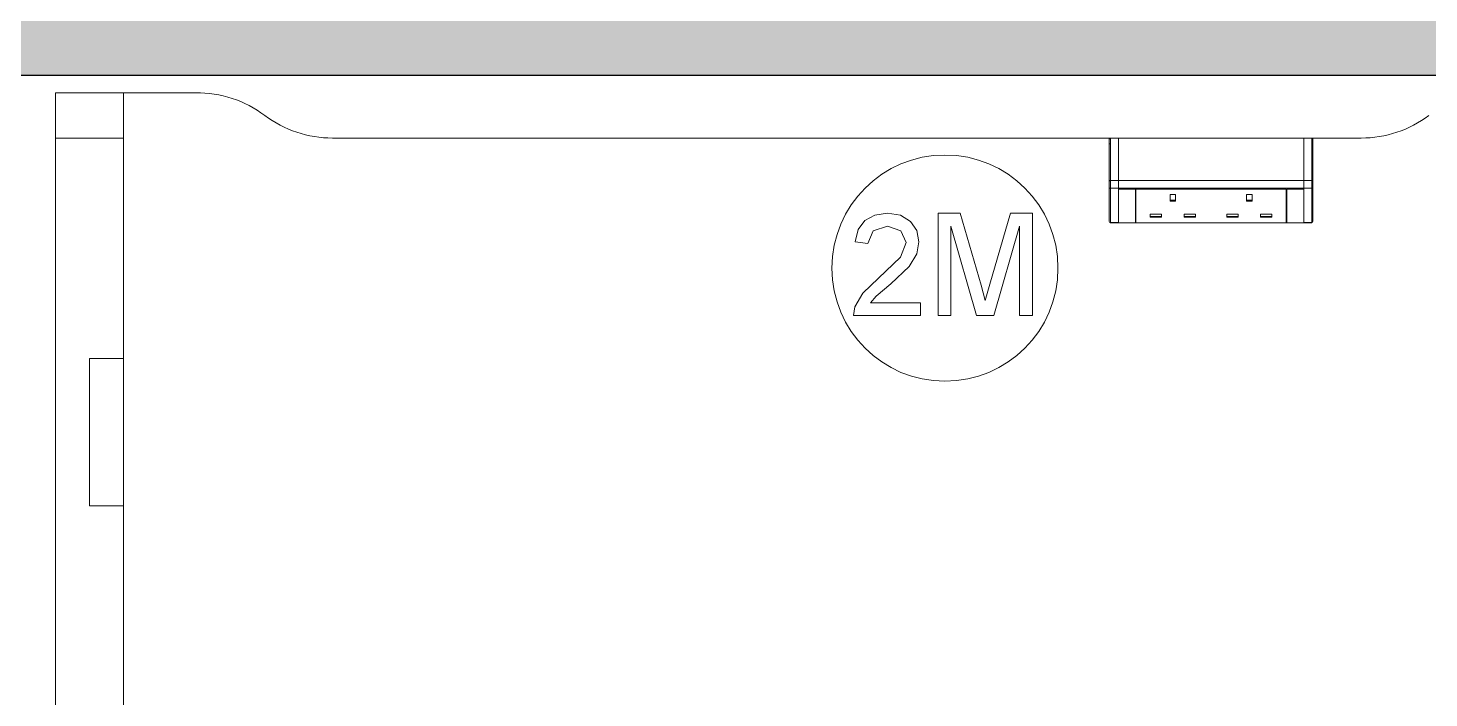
# Model space of a CAD drawing. Header units: millimetres. Extents: x 155927 to 295199, y -4084 to 97293.
# Drawn here: x 163821 to 165061, y 23682 to 24274 of the extents above; entities that cross this region are included whole.
import ezdxf

# ---------------------------------------------------------------- set-up
doc = ezdxf.new("R2010")
doc.units = ezdxf.units.MM
doc.header["$MEASUREMENT"] = 0
for name, color, linetype, lineweight in [('A-WALL-PATT', 7, 'CONTINUOUS', 9), ('I-FURN', 8, 'CONTINUOUS', 9), ('I-WALL', 7, 'CONTINUOUS', 9)]:
    doc.layers.add(name, color=color, linetype=linetype, lineweight=lineweight)

msp = doc.modelspace()

# ---------------------------------------------------------------- hatches: boundary and pattern name
at = {"layer": 'A-WALL-PATT'}
msp.add_hatch(color=256, dxfattribs=at).paths.add_polyline_path([(169500.8, 24232.6), (169500.8, 24334.6), (163796.8, 24334.6), (163796.8, 24232.6), (169143.3, 24232.6)], flags=0)

# ---------------------------------------------------------------- linework, layer by layer
at = {"layer": 'I-FURN'}
for p, q in [((163845.7, 23416.9), (163845.7, 24216.9)), ((163845.7, 24216.9), (163845.7, 24176.9)), ((163845.7, 24216.9), (163905.7, 24216.9)), ((163845.7, 24216.9), (163905.7, 24216.9)), ((163845.7, 24216.9), (163845.7, 23416.9)), ((163969.6, 24216.9), (163845.7, 24216.9)), ((163845.7, 24216.9), (163969.6, 24216.9)), ((163845.7, 23416.9), (163845.7, 24216.9)), ((163905.7, 24176.9), (163905.7, 24216.9)), ((163905.7, 24216.9), (163905.7, 23981.9)), ((163845.7, 24176.9), (163845.7, 23456.9)), ((163845.7, 24176.9), (163905.7, 24176.9)), ((163845.7, 24176.9), (163905.7, 24176.9)), ((163905.7, 23456.9), (163905.7, 24176.9)), ((164778.9, 24176.9), (164090.7, 24176.9)), ((164090.7, 24176.9), (164778.9, 24176.9)), ((164777.9, 24171.9), (164777.9, 24175.9)), ((164777.9, 24175.9), (164777.9, 24138.9)), ((164777.9, 24171.9), (164778.9, 24171.9)), ((164777.9, 24133.3), (164777.9, 24171.9)), ((164785.9, 24176.9), (164778.9, 24176.9)), ((164778.9, 24139.4), (164778.9, 24176.9)), ((164778.9, 24176.9), (164785.9, 24176.9)), ((164785.9, 24139.4), (164785.9, 24176.9)), ((164949.9, 24176.9), (164786, 24176.9)), ((164786, 24176.9), (164949.9, 24176.9)), ((164786, 24176.9), (164786, 24139.4)), ((164949.9, 24139.4), (164949.9, 24176.9)), ((164957, 24176.9), (164950, 24176.9)), ((164957, 24176.9), (164950, 24176.9)), ((164950, 24176.9), (164950, 24139.4)), ((165000.7, 24176.9), (164957, 24176.9)), ((164957, 24176.9), (165000.7, 24176.9)), ((164957, 24176.9), (164957, 24139.4)), ((164957, 24171.9), (164958, 24171.9)), ((164958, 24175.9), (164958, 24175.9)), ((164958, 24138.9), (164958, 24175.9)), ((164958, 24175.9), (164958, 24171.9)), ((164958, 24171.9), (164958, 24133.3)), ((164777.9, 24138.9), (164777.9, 24133.3)), ((164777.9, 24133.3), (164777.9, 24103)), ((164777.9, 24133.3), (164777.9, 24103)), ((164778.9, 24132.5), (164778.9, 24139.4)), ((164778.9, 24139.4), (164785.9, 24139.4)), ((164778.9, 24102.2), (164778.9, 24132.5)), ((164778.9, 24132.5), (164785.9, 24132.5)), ((164785.9, 24132.5), (164785.9, 24139.4)), ((164785.9, 24102.2), (164785.9, 24132.5)), ((164786, 24139.4), (164949.9, 24139.4)), ((164786, 24139.4), (164786, 24132.5)), ((164786, 24132.5), (164949.9, 24132.5)), ((164786, 24131.9), (164786, 24132.5)), ((164949.9, 24132.5), (164949.9, 24139.4)), ((164949.9, 24132.5), (164949.9, 24131.9)), ((164957, 24139.4), (164950, 24139.4)), ((164950, 24139.4), (164950, 24132.5)), ((164950, 24131.7), (164950, 24134.1)), ((164957, 24132.5), (164950, 24132.5)), ((164950, 24132.5), (164950, 24102.2)), ((164957, 24139.4), (164957, 24132.5)), ((164957, 24132.5), (164957, 24102.2)), ((164958, 24133.3), (164958, 24138.9)), ((164958, 24103), (164958, 24133.3)), ((164958, 24103), (164958, 24133.3)), ((164801, 24131.9), (164786, 24131.9)), ((164786, 24131.7), (164801, 24131.7)), ((164786, 24101.8), (164786, 24131.7)), ((164801, 24131.7), (164801, 24101.8)), ((164934.5, 24131.9), (164801.5, 24131.9)), ((164801.5, 24131.7), (164934.5, 24131.7)), ((164801.5, 24101.8), (164801.5, 24131.7)), ((164836.6, 24126.9), (164831.6, 24126.9)), ((164831.6, 24126.9), (164831.6, 24121.2)), ((164831.6, 24121.9), (164836.6, 24121.9)), ((164831.6, 24121.2), (164836.6, 24121.2)), ((164836.6, 24121.2), (164836.6, 24126.9)), ((164899.3, 24121.2), (164899.3, 24126.9)), ((164899.3, 24126.9), (164904.3, 24126.9)), ((164899.3, 24121.9), (164904.3, 24121.9)), ((164899.3, 24121.2), (164904.3, 24121.2)), ((164904.3, 24121.2), (164904.3, 24126.9)), ((164934.5, 24101.8), (164934.5, 24131.7)), ((164949.9, 24131.9), (164935, 24131.9)), ((164935, 24131.7), (164950, 24131.7)), ((164935, 24101.8), (164935, 24131.7)), ((164950, 24131.7), (164950, 24101.8)), ((164570.5, 24108.8), (164561.7, 24103.9)), ((164581.8, 24110.4), (164570.5, 24108.8)), ((164593.3, 24108.6), (164581.8, 24110.4)), ((164602.1, 24103.2), (164593.3, 24108.6)), ((164645.9, 24110.4), (164626.5, 24110.4)), ((164626.5, 24110.4), (164626.5, 24020)), ((164664.4, 24046.7), (164645.9, 24110.4)), ((164690.4, 24110.4), (164672.2, 24047.8)), ((164709.8, 24110.4), (164690.4, 24110.4)), ((164709.8, 24020), (164709.8, 24110.4)), ((164814.1, 24106.9), (164814.1, 24109.7)), ((164814.1, 24109.7), (164824.1, 24109.7)), ((164814.1, 24107.6), (164824.1, 24107.6)), ((164824.1, 24106.9), (164824.1, 24109.7)), ((164844.1, 24106.9), (164844.1, 24109.7)), ((164844.1, 24109.7), (164854.1, 24109.7)), ((164844.1, 24107.6), (164854.1, 24107.6)), ((164854.1, 24106.9), (164854.1, 24109.7)), ((164881.8, 24106.9), (164881.8, 24109.7)), ((164881.8, 24109.7), (164891.8, 24109.7)), ((164881.8, 24107.6), (164891.8, 24107.6)), ((164891.8, 24106.9), (164891.8, 24109.7)), ((164911.8, 24106.9), (164911.8, 24109.7)), ((164911.8, 24109.7), (164921.8, 24109.7)), ((164911.8, 24107.6), (164921.8, 24107.6)), ((164921.8, 24106.9), (164921.8, 24109.7)), ((164555.7, 24095.9), (164553, 24085)), ((164561.7, 24103.9), (164555.7, 24095.9)), ((164564.3, 24083.6), (164569.1, 24095)), ((164569.1, 24095), (164581.6, 24099.1)), ((164581.6, 24099.1), (164593.6, 24094.9)), ((164593.6, 24094.9), (164598.2, 24084.5)), ((164607.7, 24095.1), (164602.1, 24103.2)), ((164609.5, 24085.2), (164607.7, 24095.1)), ((164637.8, 24020), (164637.8, 24099.1)), ((164637.8, 24099.1), (164660.5, 24020)), ((164675.8, 24020), (164698.5, 24099.1)), ((164698.5, 24099.1), (164698.5, 24020)), ((164778.1, 24102.4), (164778.1, 24102.4)), ((164778.9, 24102), (164778.9, 24102.2)), ((164778.9, 24102.2), (164785.9, 24102.2)), ((164778.9, 24102), (164785.9, 24102)), ((164778.9, 24102), (164785.9, 24102)), ((164785.9, 24102), (164778.9, 24102)), ((164785.9, 24102), (164785.9, 24102.2)), ((164786, 24102), (164949.9, 24102)), ((164801, 24101.8), (164786, 24101.8)), ((164801.5, 24102.2), (164801, 24102.2)), ((164934.5, 24101.8), (164801.5, 24101.8)), ((164814.1, 24106.9), (164824.1, 24106.9)), ((164844.1, 24106.9), (164854.1, 24106.9)), ((164881.8, 24106.9), (164891.8, 24106.9)), ((164911.8, 24106.9), (164921.8, 24106.9)), ((164935, 24102.2), (164934.5, 24102.2)), ((164950, 24101.8), (164935, 24101.8)), ((164957, 24102.2), (164950, 24102.2)), ((164950, 24102.2), (164950, 24102)), ((164950, 24102), (164957, 24102)), ((164950, 24102), (164957, 24102)), ((164950, 24102), (164957, 24102)), ((164957, 24102.2), (164957, 24102)), ((164957.8, 24102.4), (164957.8, 24102.4)), ((164553, 24085), (164564.3, 24083.6)), ((164598.2, 24084.5), (164593.3, 24071.7)), ((164607.5, 24074.5), (164609.5, 24085.2)), ((164593.3, 24071.7), (164573.8, 24052.9)), ((164600.8, 24063.4), (164607.5, 24074.5)), ((164584.6, 24047.9), (164600.8, 24063.4)), ((164573.8, 24052.9), (164559.7, 24039.8)), ((164571.6, 24037.1), (164584.6, 24047.9)), ((164668.1, 24033.4), (164664.4, 24046.7)), ((164672.2, 24047.8), (164668.1, 24033.4)), ((164559.7, 24039.8), (164552.8, 24027.8)), ((164566.5, 24031.3), (164571.6, 24037.1)), ((164552.8, 24027.8), (164551.6, 24020)), ((164610.9, 24031.3), (164566.5, 24031.3)), ((164610.9, 24020), (164610.9, 24031.3)), ((164551.6, 24020), (164610.9, 24020)), ((164626.5, 24020), (164637.8, 24020)), ((164660.5, 24020), (164675.8, 24020)), ((164698.5, 24020), (164709.8, 24020)), ((163875.7, 23851.9), (163875.7, 23981.9)), ((163875.7, 23981.9), (163905.7, 23981.9)), ((163875.7, 23981.9), (163905.7, 23981.9)), ((163875.7, 23981.9), (163875.7, 23851.9)), ((163905.7, 23981.9), (163905.7, 23851.9)), ((163875.7, 23851.9), (163905.7, 23851.9)), ((163905.7, 23851.9), (163875.7, 23851.9)), ((163905.7, 23851.9), (163905.7, 23416.9))]:
    msp.add_line(p, q, dxfattribs=at)
at = {"layer": 'I-FURN', "flags": 128}
for points in [[(164777.9, 24175.9), (164777.9, 24175.9), (164777.9, 24176), (164777.9, 24176), (164777.9, 24176.1), (164777.9, 24176.1), (164777.9, 24176.1), (164777.9, 24176.2), (164777.9, 24176.2), (164778, 24176.2), (164778, 24176.3), (164778, 24176.3), (164778, 24176.4), (164778, 24176.4), (164778, 24176.4), (164778.1, 24176.5), (164778.1, 24176.5), (164778.1, 24176.5), (164778.1, 24176.6), (164778.2, 24176.6), (164778.2, 24176.6), (164778.2, 24176.6), (164778.3, 24176.7), (164778.3, 24176.7), (164778.3, 24176.7), (164778.4, 24176.7), (164778.4, 24176.8), (164778.4, 24176.8), (164778.5, 24176.8), (164778.5, 24176.8), (164778.5, 24176.8), (164778.6, 24176.8), (164778.6, 24176.9), (164778.6, 24176.9), (164778.7, 24176.9), (164778.7, 24176.9), (164778.8, 24176.9), (164778.8, 24176.9), (164778.8, 24176.9), (164778.9, 24176.9), (164778.9, 24176.9)], [(164777.9, 24171.9), (164777.9, 24172.1), (164777.9, 24172.2), (164777.9, 24172.4), (164777.9, 24172.5), (164777.9, 24172.7), (164777.9, 24172.8), (164777.9, 24173), (164777.9, 24173.2), (164777.9, 24173.3), (164777.9, 24173.5), (164777.9, 24173.6), (164777.9, 24173.7), (164777.9, 24173.9), (164777.9, 24174), (164777.9, 24174.2), (164777.9, 24174.3), (164777.9, 24174.4), (164777.9, 24174.5), (164777.9, 24174.6), (164777.9, 24174.8), (164777.9, 24174.9), (164777.9, 24175), (164777.9, 24175.1), (164777.9, 24175.2), (164777.9, 24175.3), (164777.9, 24175.3), (164777.9, 24175.4), (164777.9, 24175.5), (164777.9, 24175.6), (164777.9, 24175.6), (164777.9, 24175.7), (164777.9, 24175.7), (164777.9, 24175.8), (164777.9, 24175.8), (164777.9, 24175.8), (164777.9, 24175.9), (164777.9, 24175.9), (164777.9, 24175.9), (164777.9, 24175.9)], [(164777.9, 24175.9), (164777.9, 24175.9), (164777.9, 24175.9)], [(164777.9, 24175.9), (164777.9, 24175.6), (164777.9, 24175.2), (164777.9, 24174.6), (164777.9, 24174), (164777.9, 24173.1), (164777.9, 24172.2), (164777.9, 24171.1), (164777.9, 24169.9), (164777.9, 24168.6), (164777.9, 24167.1), (164777.9, 24165.5), (164777.9, 24163.8), (164777.9, 24162), (164777.9, 24160.1), (164777.9, 24158), (164777.9, 24155.9), (164777.9, 24153.6), (164777.9, 24151.3), (164777.9, 24148.8), (164777.9, 24146.3), (164777.9, 24143.6), (164777.9, 24140.9), (164777.9, 24138.9)], [(164957, 24176.9), (164957.1, 24176.9), (164957.1, 24176.9), (164957.1, 24176.9), (164957.2, 24176.9), (164957.2, 24176.9), (164957.3, 24176.9), (164957.3, 24176.9), (164957.3, 24176.8), (164957.4, 24176.8), (164957.4, 24176.8), (164957.4, 24176.8), (164957.5, 24176.8), (164957.5, 24176.8), (164957.5, 24176.7), (164957.6, 24176.7), (164957.6, 24176.7), (164957.6, 24176.7), (164957.7, 24176.6), (164957.7, 24176.6), (164957.7, 24176.6), (164957.8, 24176.6), (164957.8, 24176.5), (164957.8, 24176.5), (164957.8, 24176.5), (164957.9, 24176.4), (164957.9, 24176.4), (164957.9, 24176.4), (164957.9, 24176.3), (164957.9, 24176.3), (164957.9, 24176.3), (164958, 24176.2), (164958, 24176.2), (164958, 24176.1), (164958, 24176.1), (164958, 24176.1), (164958, 24176), (164958, 24176), (164958, 24175.9), (164958, 24175.9), (164958, 24175.9)], [(164958, 24138.9), (164958, 24141.6), (164958, 24144.3), (164958, 24147), (164958, 24149.5), (164958, 24151.9), (164958, 24154.2), (164958, 24156.5), (164958, 24158.6), (164958, 24160.6), (164958, 24162.5), (164958, 24164.3), (164958, 24166), (164958, 24167.5), (164958, 24168.9), (164958, 24170.2), (164958, 24171.4), (164958, 24172.5), (164958, 24173.4), (164958, 24174.2), (164958, 24174.8), (164958, 24175.3), (164958, 24175.7), (164958, 24175.9)], [(164958, 24175.9), (164958, 24175.9), (164958, 24175.9), (164958, 24175.9), (164958, 24175.8), (164958, 24175.8), (164958, 24175.8), (164958, 24175.7), (164958, 24175.7), (164958, 24175.6), (164958, 24175.6), (164958, 24175.5), (164958, 24175.4), (164958, 24175.4), (164958, 24175.3), (164958, 24175.2), (164958, 24175.1), (164958, 24175), (164958, 24174.9), (164958, 24174.8), (164958, 24174.7), (164958, 24174.6), (164958, 24174.4), (164958, 24174.3), (164958, 24174.2), (164958, 24174.1), (164958, 24173.9), (164958, 24173.8), (164958, 24173.6), (164958, 24173.5), (164958, 24173.3), (164958, 24173.2), (164958, 24173), (164958, 24172.9), (164958, 24172.7), (164958, 24172.6), (164958, 24172.4), (164958, 24172.3), (164958, 24172.1), (164958, 24171.9), (164958, 24171.9)], [(164777.9, 24138.9), (164777.9, 24138.7), (164777.9, 24138.6), (164777.9, 24138.4), (164777.9, 24138.3), (164777.9, 24138.2), (164777.9, 24138), (164777.9, 24137.9), (164777.9, 24137.7), (164777.9, 24137.6), (164777.9, 24137.4), (164777.9, 24137.2), (164777.9, 24137.1), (164777.9, 24136.9), (164777.9, 24136.8), (164777.9, 24136.6), (164777.9, 24136.4), (164777.9, 24136.3), (164777.9, 24136.1), (164777.9, 24136), (164777.9, 24135.8), (164777.9, 24135.7), (164777.9, 24135.5), (164777.9, 24135.3), (164777.9, 24135.2), (164777.9, 24135), (164777.9, 24134.9), (164777.9, 24134.8), (164777.9, 24134.6), (164777.9, 24134.5), (164777.9, 24134.3), (164777.9, 24134.2), (164777.9, 24134.1), (164777.9, 24134), (164777.9, 24133.8), (164777.9, 24133.7), (164777.9, 24133.6), (164777.9, 24133.5), (164777.9, 24133.4), (164777.9, 24133.3)], [(164958, 24133.3), (164958, 24133.4), (164958, 24133.5), (164958, 24133.6), (164958, 24133.7), (164958, 24133.8), (164958, 24134), (164958, 24134.1), (164958, 24134.2), (164958, 24134.3), (164958, 24134.5), (164958, 24134.6), (164958, 24134.8), (164958, 24134.9), (164958, 24135), (164958, 24135.2), (164958, 24135.3), (164958, 24135.5), (164958, 24135.7), (164958, 24135.8), (164958, 24136), (164958, 24136.1), (164958, 24136.3), (164958, 24136.4), (164958, 24136.6), (164958, 24136.8), (164958, 24136.9), (164958, 24137.1), (164958, 24137.2), (164958, 24137.4), (164958, 24137.6), (164958, 24137.7), (164958, 24137.9), (164958, 24138), (164958, 24138.2), (164958, 24138.3), (164958, 24138.4), (164958, 24138.6), (164958, 24138.7), (164958, 24138.9)], [(164778.9, 24102), (164778.9, 24102), (164778.8, 24102), (164778.8, 24102.1), (164778.7, 24102.1), (164778.7, 24102.1), (164778.7, 24102.1), (164778.6, 24102.1), (164778.6, 24102.1), (164778.5, 24102.1), (164778.5, 24102.1), (164778.5, 24102.1), (164778.4, 24102.2), (164778.4, 24102.2)], [(164957.5, 24102.2), (164957.5, 24102.2), (164957.5, 24102.1), (164957.4, 24102.1), (164957.4, 24102.1), (164957.3, 24102.1), (164957.3, 24102.1), (164957.3, 24102.1), (164957.2, 24102.1), (164957.2, 24102.1), (164957.1, 24102.1), (164957.1, 24102), (164957.1, 24102), (164957, 24102), (164957, 24102)]]:
    msp.add_lwpolyline(points, dxfattribs=at)
at = {"layer": 'I-FURN'}
for centre, start, end in [((163970.7, 24116.9), 53.1301, 90.6256), ((163970.7, 24116.9), 53.1301, 90.6256), ((164090.7, 24276.9), 233.1301, 270), ((164090.7, 24276.9), 233.1301, 270), ((165000.7, 24276.9), 270, 306.8699), ((165000.7, 24276.9), 270, 306.8699), ((164632.5, 24061.9), 0, 180), ((164632.5, 24061.9), 180, 0)]:
    msp.add_arc(centre, 100, start, end, dxfattribs=at)
for centre, major_axis, ratio, start_param, end_param in [((164778.9, 24175.9), (1, 0), 0.998113, 1.570796, 3.141593), ((164957, 24175.9), (1, 0), 0.998113, 0, 1.570796), ((164778.9, 24138.9), (1, 0), 0.56467, 1.570796, 3.141593), ((164778.9, 24133.3), (1, 0), 0.819152, 3.141593, 4.712389), ((164957, 24138.9), (1, 0), 0.56467, 0, 1.570796), ((164957, 24133.3), (1, 0), 0.819152, 4.712389, 6.283185), ((164778.9, 24103), (-1, 0), 0.819152, 0, 1.570796), ((164957, 24103), (1, 0), 0.819152, 4.712389, 6.283185)]:
    msp.add_ellipse(centre, major_axis=major_axis, ratio=ratio, start_param=start_param, end_param=end_param, dxfattribs=at)
at = {"layer": 'I-WALL', "lineweight": 30}
msp.add_line((163796.8, 24232.6), (169500.8, 24232.6), dxfattribs=at)

doc.saveas('drawing.dxf')
